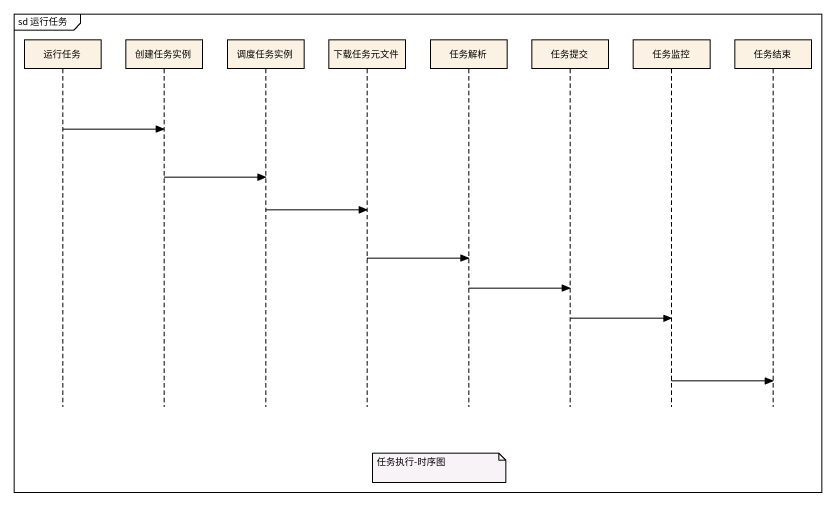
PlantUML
@startuml
mainframe sd 运行任务
hide footbox
participant 运行任务
participant 创建任务实例
participant 调度任务实例
participant 下载任务元文件
participant 任务解析
participant 任务提交
participant 任务监控
participant 任务结束

运行任务 -> 创建任务实例
创建任务实例 -> 调度任务实例
调度任务实例 -> 下载任务元文件
下载任务元文件 -> 任务解析
任务解析 -> 任务提交
任务提交 -> 任务监控
任务监控 -> 任务结束
note over 任务解析 : 任务执行-时序图
@enduml
